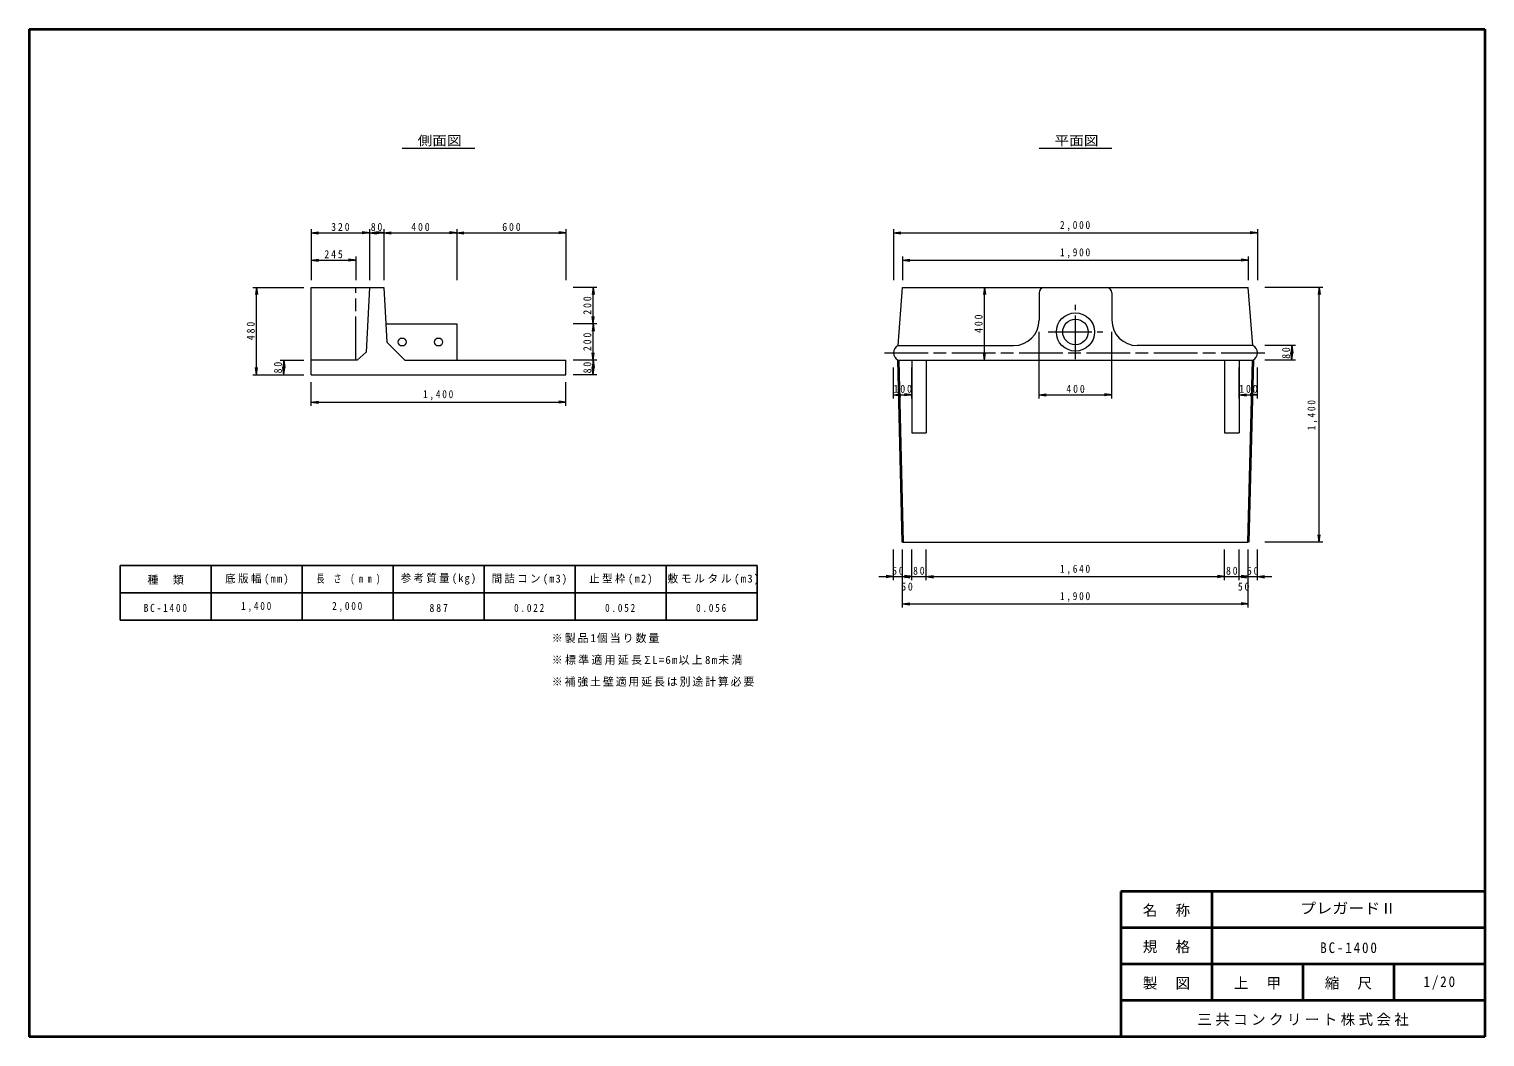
# Model space of a CAD drawing. Units: millimetres, scale not verified. Extents: x 200 to 8200, y 200 to 5740.
import ezdxf
from ezdxf.enums import TextEntityAlignment as Align

# ---------------------------------------------------------------- set-up
doc = ezdxf.new("R2010")
doc.units = ezdxf.units.MM
doc.header["$LTSCALE"] = 20
doc.linetypes.add('CHAIN', pattern=[18.5, 12, -1.5, 3.5, -1.5])
for name, color, linetype, lineweight in [('0-0ﾚｲﾔ', 2, 'Continuous', 18), ('0-1ﾚｲﾔ', 4, 'Continuous', 9), ('0-2ﾚｲﾔ', 7, 'CHAIN', 18), ('0-3ﾚｲﾔ', 3, 'Continuous', 25), ('_0-e_', 2, 'Continuous', 35)]:
    doc.layers.add(name, color=color, linetype=linetype, lineweight=lineweight)
doc.layers.add('0-4ﾚｲﾔ', color=7, linetype='Continuous')
doc.layers.add('_0-f_', color=3, linetype='Continuous')
doc.styles.add('ＭＳ ゴシック', font='')
doc.styles.get('ＭＳ ゴシック').set_extended_font_data('MS Gothic')

msp = doc.modelspace()

# ---------------------------------------------------------------- linework, layer by layer
at = {"layer": '0-0ﾚｲﾔ'}
for p, q in [((1750, 4319.96), (2150, 4319.96)), ((1750, 3839.95), (1750, 4319.96)), ((2070, 4319.96), (2052.25, 3964.97)), ((2150, 4319.96), (2160, 4119.95)), ((4975.08, 3999.99), (5000.09, 4319.96)), ((5000.09, 4319.96), (6899.91, 4319.96)), ((5750.02, 4289.96), (5750.02, 4139.97)), ((6149.98, 4289.96), (6149.98, 4139.97)), ((6924.92, 3999.99), (6899.91, 4319.96)), ((2160, 4119.95), (2165, 4019.95)), ((2160, 4119.95), (2550, 4119.95)), ((2550, 4119.95), (2550, 3919.96)), ((2165, 4019.95), (2265, 3919.96)), ((2052.25, 3964.97), (2002.5, 3919.96)), ((4975.08, 3999.99), (5610.03, 3999.99)), ((6924.92, 3999.99), (6289.97, 3999.99)), ((2002.5, 3919.96), (1750, 3919.96)), ((2265, 3919.96), (3150, 3919.96)), ((3150, 3839.95), (3150, 3919.96)), ((4975.08, 3919.99), (6924.92, 3919.99)), ((5050.08, 3919.99), (5050.08, 3520.02)), ((5130.08, 3919.99), (5130.08, 3520.02)), ((6769.92, 3919.99), (6769.92, 3520.02)), ((6849.92, 3919.99), (6849.92, 3520.02)), ((1750, 3839.95), (3150, 3839.95)), ((5050.08, 3520.02), (5130.08, 3520.02)), ((6769.92, 3520.02), (6849.92, 3520.02)), ((5000, 2919.96), (6900, 2919.96))]:
    msp.add_line(p, q, dxfattribs=at)
at = {"layer": '0-0ﾚｲﾔ', "lineweight": 35}
for p, q in [((4975.08, 3919.99), (5000, 2919.96)), ((6924.92, 3919.99), (6900, 2919.96))]:
    msp.add_line(p, q, dxfattribs=at)
at = {"layer": '0-0ﾚｲﾔ'}
for centre, radius in [((5950, 4074.97), 104.99), ((5950, 4074.97), 69.99), ((2250, 4019.95), 21.93), ((2450, 4019.95), 21.93)]:
    msp.add_circle(centre, radius, dxfattribs=at)
for centre, radius, start, end in [((5780.02, 4289.96), 30, 90, 180), ((6119.98, 4289.96), 30, 0, 90), ((5610.03, 4139.97), 139.99, 270, 0), ((6289.97, 4139.97), 139.99, 180, 270), ((4994.59, 3959.99), 44.5, 115.99907, 244.00093), ((6905.41, 3959.99), 44.5, 295.99907, 64.00093)]:
    msp.add_arc(centre, radius, start, end, dxfattribs=at)
at = {"layer": '0-1ﾚｲﾔ', "color": 7, "lineweight": 18}
for p, q in [((2250, 5086.36), (2650, 5086.36)), ((5750, 5086.36), (6150, 5086.36))]:
    msp.add_line(p, q, dxfattribs=at)
at = {"layer": '0-1ﾚｲﾔ'}
for p, q in [((1750, 4639.96), (1750, 4359.96)), ((1750, 4619.96), (1789.61, 4625.53)), ((1750, 4619.96), (2070, 4619.96)), ((1750, 4619.96), (1789.61, 4614.39)), ((2070, 4619.96), (2030.39, 4625.53)), ((2070, 4619.96), (2030.39, 4614.39)), ((2070, 4639.96), (2070, 4359.96)), ((2070, 4619.96), (2109.61, 4625.53)), ((2070, 4619.96), (2150, 4619.96)), ((2070, 4619.96), (2109.61, 4614.39)), ((2150, 4619.96), (2110.39, 4625.53)), ((2150, 4619.96), (2110.39, 4614.39)), ((2150, 4639.96), (2150, 4359.96)), ((2150, 4619.96), (2189.61, 4625.53)), ((2150, 4619.96), (2550, 4619.96)), ((2150, 4619.96), (2189.61, 4614.39)), ((2550, 4619.96), (2510.39, 4625.53)), ((2550, 4619.96), (2510.39, 4614.39)), ((2550, 4639.96), (2550, 4359.96)), ((2550, 4619.96), (2589.61, 4625.53)), ((2550, 4619.96), (3150, 4619.96)), ((2550, 4619.96), (2589.61, 4614.39)), ((3150, 4619.96), (3110.39, 4625.53)), ((3150, 4619.96), (3110.39, 4614.39)), ((3150, 4639.96), (3150, 4359.96)), ((4950.05, 4639.96), (4950.05, 4359.96)), ((4950.05, 4619.96), (4989.66, 4625.52)), ((4950.05, 4619.96), (6949.87, 4619.96)), ((4950.05, 4619.96), (4989.66, 4614.39)), ((6949.87, 4619.96), (6910.26, 4625.52)), ((6949.87, 4619.96), (6910.26, 4614.39)), ((6949.87, 4639.96), (6949.87, 4359.96)), ((1750, 4489.96), (1750, 4359.96)), ((1995, 4489.96), (1995, 4359.96)), ((5000.05, 4489.96), (5000.05, 4359.96)), ((6899.87, 4489.96), (6899.87, 4359.96)), ((1750, 4469.96), (1789.61, 4475.53)), ((1750, 4469.96), (1995, 4469.96)), ((1750, 4469.96), (1789.61, 4464.39)), ((1995, 4469.96), (1955.39, 4475.53)), ((1995, 4469.96), (1955.39, 4464.39)), ((5000.05, 4469.96), (5039.66, 4475.52)), ((5000.05, 4469.96), (6899.87, 4469.96)), ((5000.05, 4469.96), (5039.66, 4464.39)), ((6899.87, 4469.96), (6860.26, 4475.52)), ((6899.87, 4469.96), (6860.26, 4464.39)), ((1430, 4319.96), (1710, 4319.96)), ((1450, 4319.96), (1444.43, 4280.35)), ((1450, 3839.96), (1450, 4319.96)), ((1450, 4319.96), (1455.57, 4280.35)), ((3320, 4319.95), (3190, 4319.95)), ((3300, 4319.95), (3294.43, 4280.34)), ((3300, 4119.95), (3300, 4319.95)), ((3300, 4319.95), (3305.57, 4280.34)), ((5450.04, 4319.96), (5444.48, 4280.34)), ((5450.04, 3919.99), (5450.04, 4319.96)), ((5450.04, 4319.96), (5455.61, 4280.34)), ((7309.92, 4319.96), (6989.91, 4319.96)), ((7289.92, 4319.96), (7284.35, 4280.34)), ((7289.92, 2919.96), (7289.92, 4319.96)), ((7289.92, 4319.96), (7295.48, 4280.34)), ((3320, 4119.95), (3190, 4119.95)), ((3300, 4119.95), (3294.43, 4159.56)), ((3300, 4119.95), (3294.43, 4080.34)), ((3300, 4119.95), (3305.57, 4159.56)), ((3300, 3919.95), (3300, 4119.95)), ((3300, 4119.95), (3305.57, 4080.34)), ((5750.02, 3709.99), (5750.02, 4074.97)), ((6149.98, 3709.99), (6149.98, 4074.97)), ((3300, 3919.95), (3294.43, 3959.56)), ((3300, 3919.95), (3305.57, 3959.56)), ((5450.04, 3919.99), (5444.48, 3959.6)), ((5450.04, 3919.99), (5455.61, 3959.6)), ((7159.91, 3999.99), (6989.91, 3999.99)), ((7139.91, 3999.99), (7134.35, 3960.38)), ((7139.91, 3919.99), (7134.35, 3959.6)), ((7139.91, 3919.99), (7139.91, 3999.99)), ((7139.91, 3999.99), (7145.48, 3960.38)), ((7139.91, 3919.99), (7145.48, 3959.6)), ((1450, 3839.96), (1444.43, 3879.57)), ((1450, 3839.96), (1455.57, 3879.57)), ((1580, 3919.96), (1710, 3919.96)), ((1600, 3919.96), (1594.43, 3880.35)), ((1600, 3839.96), (1594.43, 3879.57)), ((1600, 3839.96), (1600, 3919.96)), ((1600, 3919.96), (1605.57, 3880.35)), ((1600, 3839.96), (1605.57, 3879.57)), ((3320, 3919.95), (3190, 3919.95)), ((3300, 3919.95), (3294.43, 3880.34)), ((3300, 3839.95), (3294.43, 3879.56)), ((3300, 3839.95), (3300, 3919.95)), ((3300, 3919.95), (3305.57, 3880.34)), ((3300, 3839.95), (3305.57, 3879.56)), ((4950.09, 3709.99), (4950.09, 3879.99)), ((5050.09, 3709.99), (5050.09, 3879.99)), ((6849.92, 3709.99), (6849.92, 3879.99)), ((6949.91, 3709.99), (6949.91, 3879.99)), ((7159.91, 3919.99), (6989.91, 3919.99)), ((1430, 3839.96), (1710, 3839.96)), ((1580, 3839.96), (1710, 3839.96)), ((1750, 3669.96), (1750, 3799.96)), ((3150, 3669.96), (3150, 3799.96)), ((3320, 3839.95), (3190, 3839.95)), ((1750, 3689.96), (1789.61, 3695.52)), ((1750, 3689.96), (3150, 3689.96)), ((1750, 3689.96), (1789.61, 3684.39)), ((3150, 3689.96), (3110.39, 3695.52)), ((3150, 3689.96), (3110.39, 3684.39)), ((4950.09, 3729.99), (4989.7, 3735.56)), ((4950.09, 3729.99), (5050.09, 3729.99)), ((4950.09, 3729.99), (4989.7, 3724.43)), ((5050.09, 3729.99), (5010.48, 3735.56)), ((5050.09, 3729.99), (5010.48, 3724.43)), ((5750.02, 3729.99), (5789.63, 3735.56)), ((5750.02, 3729.99), (6149.98, 3729.99)), ((5750.02, 3729.99), (5789.63, 3724.43)), ((6149.98, 3729.99), (6110.37, 3735.56)), ((6149.98, 3729.99), (6110.37, 3724.43)), ((6849.92, 3729.99), (6889.53, 3735.56)), ((6849.92, 3729.99), (6949.91, 3729.99)), ((6849.92, 3729.99), (6889.53, 3724.43)), ((6949.91, 3729.99), (6910.3, 3735.56)), ((6949.91, 3729.99), (6910.3, 3724.43)), ((7309.92, 2919.96), (6989.91, 2919.96)), ((7289.92, 2919.96), (7284.35, 2959.57)), ((7289.92, 2919.96), (7295.48, 2959.57)), ((4950.09, 2709.96), (4950.09, 2879.96)), ((5000, 2709.96), (5000, 2879.96)), ((5000, 2559.96), (5000, 2879.96)), ((5050.08, 2709.96), (5050.08, 2879.96)), ((5130.08, 2709.96), (5130.08, 2879.96)), ((6769.92, 2709.96), (6769.92, 2879.96)), ((6849.92, 2709.96), (6849.92, 2879.96)), ((6900, 2709.96), (6900, 2879.96)), ((6900, 2559.96), (6900, 2879.96)), ((6949.91, 2709.96), (6949.91, 2879.96)), ((4870.09, 2729.96), (5000, 2729.96)), ((4950.09, 2729.96), (4910.48, 2735.52)), ((4950.09, 2729.96), (4910.48, 2724.39)), ((5000, 2729.96), (5039.61, 2735.52)), ((5000, 2729.96), (5050.08, 2729.96)), ((5000, 2729.96), (5039.61, 2724.39)), ((5050.08, 2729.96), (5010.47, 2735.52)), ((5050.08, 2729.96), (5010.47, 2724.39)), ((5050.08, 2729.96), (5130.08, 2729.96)), ((5130.08, 2729.96), (5169.69, 2735.52)), ((5130.08, 2729.96), (6769.92, 2729.96)), ((5130.08, 2729.96), (5169.69, 2724.39)), ((6769.92, 2729.96), (6730.31, 2735.52)), ((6769.92, 2729.96), (6730.31, 2724.39)), ((6769.92, 2729.96), (6849.92, 2729.96)), ((6849.92, 2729.96), (6889.53, 2735.52)), ((6849.92, 2729.96), (6900, 2729.96)), ((6849.92, 2729.96), (6889.53, 2724.39)), ((6900, 2729.96), (6860.38, 2735.52)), ((6900, 2729.96), (6860.38, 2724.39)), ((6900, 2729.96), (7029.91, 2729.96)), ((6949.91, 2729.96), (6989.52, 2735.52)), ((6949.91, 2729.96), (6989.52, 2724.39)), ((5000, 2579.96), (5039.61, 2585.52)), ((5000, 2579.96), (6900, 2579.96)), ((5000, 2579.96), (5039.61, 2574.39)), ((6900, 2579.96), (6860.38, 2585.52)), ((6900, 2579.96), (6860.38, 2574.39))]:
    msp.add_line(p, q, dxfattribs=at)
at = {"layer": '0-2ﾚｲﾔ'}
for p, q in [((1995, 3919.96), (1995, 4319.96)), ((5950.04, 3924.98), (5950.04, 4224.98)), ((5800, 4074.98), (6100, 4074.98)), ((4900.08, 3960), (6999.91, 3960))]:
    msp.add_line(p, q, dxfattribs=at)
at = {"layer": '0-3ﾚｲﾔ'}
for p, q in [((700, 2790.71), (4200, 2790.71)), ((700, 2790.71), (700, 2490.71)), ((1200, 2790.71), (1200, 2490.71)), ((1700, 2790.71), (1700, 2490.71)), ((2200, 2790.71), (2200, 2490.71)), ((2700, 2790.71), (2700, 2490.71)), ((3200, 2790.71), (3200, 2490.71)), ((3700, 2790.71), (3700, 2490.71)), ((4200, 2790.71), (4200, 2490.71)), ((700, 2640.71), (4200, 2640.71)), ((700, 2490.71), (4200, 2490.71))]:
    msp.add_line(p, q, dxfattribs=at)
at = {"layer": '_0-e_'}
for p, q in [((200, 5740), (8200, 5740)), ((200, 5740), (200, 200)), ((8200, 5740), (8200, 200)), ((8200, 1000), (6200, 1000)), ((6200, 1000), (6200, 200)), ((6700, 1000), (6700, 400)), ((8200, 800), (6200, 800)), ((8200, 600), (6200, 600)), ((7200, 600), (7200, 400)), ((7700, 600), (7700, 400)), ((8200, 400), (6200, 400)), ((8200, 200), (200, 200))]:
    msp.add_line(p, q, dxfattribs=at)

# ---------------------------------------------------------------- texts
at = {"layer": '0-1ﾚｲﾔ', "color": 7, "style": 'ＭＳ ゴシック', "width": 1.15}
for s, p in [('側面図', (2335, 5086.36)), ('平面図', (5835, 5086.36))]:
    msp.add_text(s, height=51.32, dxfattribs=at).set_placement(p, align=Align.BOTTOM_LEFT)
at = {"layer": '0-1ﾚｲﾔ', "color": 7, "char_height": 43.99, "attachment_point": 7, "style": 'ＭＳ ゴシック'}
for s, insert in [('\\T1.38;\\W0.9;320', (1860, 4629.96)), ('\\T1.36;\\W0.9;80', (2077.5, 4629.96)), ('\\T1.38;\\W0.9;400', (2300, 4629.96)), ('\\T1.38;\\W0.9;600', (2800, 4629.96)), ('\\T1.38;\\W0.85;2,000', (5864.96, 4629.96)), ('\\T1.38;\\W0.9;245', (1822.5, 4479.96)), ('\\T1.38;\\W0.85;1,900', (5864.96, 4479.96)), ('\\T1.38;\\W0.9;100', (4950.09, 3739.99)), ('\\T1.38;\\W0.9;400', (5900, 3739.99)), ('\\T1.38;\\W0.9;100', (6849.92, 3739.99)), ('\\T1.38;\\W0.85;1,400', (2365, 3699.96)), ('\\T1.36;\\W0.9;50', (4942.54, 2739.96)), ('\\T1.36;\\W0.9;80', (5057.58, 2739.96)), ('\\T1.38;\\W0.85;1,640', (5865, 2739.96)), ('\\T1.36;\\W0.9;80', (6777.42, 2739.96)), ('\\T1.36;\\W0.9;50', (6892.45, 2739.96)), ('\\T1.36;\\W0.9;50', (4992.54, 2652.85)), ('\\T1.38;\\W0.85;1,900', (5865, 2589.96)), ('\\T1.36;\\W0.9;50', (6842.46, 2652.85))]:
    msp.add_mtext(s, dxfattribs=dict(at, insert=insert))
at = {"layer": '0-1ﾚｲﾔ', "color": 7, "char_height": 43.99, "attachment_point": 7, "rotation": 90, "style": 'ＭＳ ゴシック'}
for s, insert in [('\\T1.38;\\W0.9;200', (3290, 4169.95)), ('\\T1.38;\\W0.9;400', (5440.04, 4069.97)), ('\\T1.38;\\W0.9;480', (1440, 4029.96)), ('\\T1.38;\\W0.9;200', (3290, 3969.95)), ('\\T1.36;\\W0.9;80', (7129.91, 3927.49)), ('\\T1.36;\\W0.9;80', (1590, 3847.46)), ('\\T1.36;\\W0.9;80', (3290, 3847.45)), ('\\T1.38;\\W0.85;1,400', (7279.92, 3534.96))]:
    msp.add_mtext(s, dxfattribs=dict(at, insert=insert))
at = {"layer": '0-4ﾚｲﾔ', "char_height": 43.99, "attachment_point": 7, "style": 'ＭＳ ゴシック'}
for s, insert in [('\\T2.33;種類', (850, 2685.71)), ('\\T1.25;\\W0.95;底版幅(mm)', (1277.5, 2685.71)), ('\\T2.15;\\W0.7;長さ(mm)', (1780, 2685.71)), ('\\T1.23;\\W0.95;参考質量(kg)', (2242.5, 2685.71)), ('\\T1.23;\\W0.95;間詰コン(m3)', (2742.5, 2685.71)), ('\\T1.25;\\W0.95;止型枠(m2)', (3277.5, 2685.71)), ('\\T1.22;敷モルタル(m3)', (3707.5, 2685.71)), ('\\T1.39;\\W0.85;BC-1400', (830, 2535.71)), ('\\T1.38;\\W0.85;1,400', (1365, 2535.71)), ('\\T1.38;\\W0.85;2,000', (1865, 2535.71)), ('\\T1.38;\\W0.9;887', (2400, 2535.71)), ('\\T1.38;\\W0.85;0.022', (2865, 2535.71)), ('\\T1.38;\\W0.85;0.052', (3365, 2535.71)), ('\\T1.38;\\W0.85;0.056', (3865, 2535.71)), ('\\T1.18;※製品1個当り数量', (3072.34, 2365.25)), ('\\T1.21;※標準適用延長ΣL=6m以上8m未満', (3072.34, 2245.25)), ('\\T1.17;※補強土壁適用延長は別途計算必要', (3072.34, 2125.25))]:
    msp.add_mtext(s, dxfattribs=dict(at, insert=insert))
at = {"layer": '_0-f_', "style": 'ＭＳ ゴシック', "width": 1.1}
msp.add_text('プレガードⅡ', height=58.65, dxfattribs=at).set_placement((7185, 860), align=Align.BOTTOM_LEFT)
at = {"layer": '_0-f_', "char_height": 58.65, "attachment_point": 7, "style": 'ＭＳ ゴシック'}
for s, insert in [('\\T2.25;名称', (6320, 860)), ('\\T2.25;規格', (6320, 660)), ('\\T1.28;\\W0.9;BC-1400', (7295, 660)), ('\\T2.25;製図', (6320, 460)), ('\\T2.25;上甲', (6820, 460)), ('\\T2.25;縮尺', (7320, 460)), ('\\T1.28;\\W0.9;1/20', (7862.5, 460)), ('\\T1.23;三共コンクリート株式会社', (6620, 260))]:
    msp.add_mtext(s, dxfattribs=dict(at, insert=insert))

doc.saveas('drawing.dxf')
